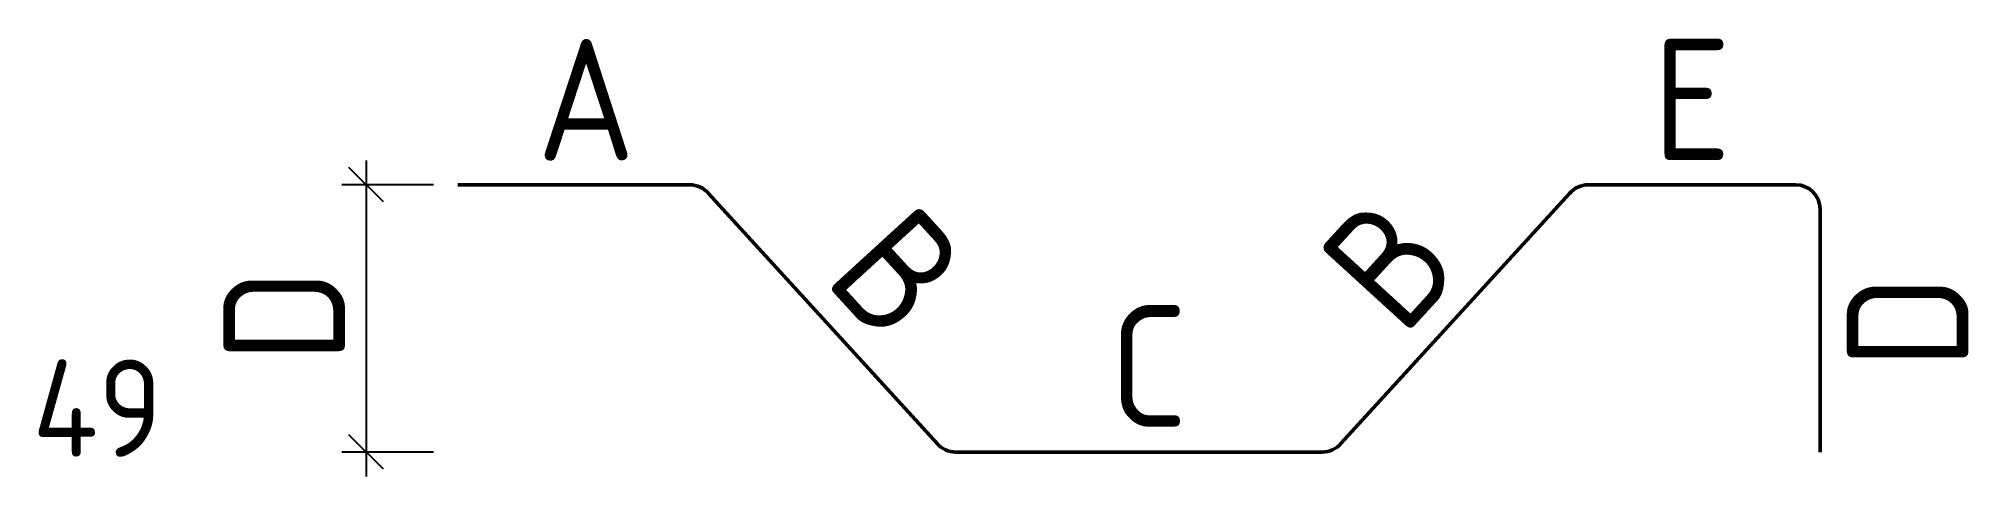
# Model space of a CAD drawing. Extents: x 234219 to 234615, y -47594 to -47504.
import ezdxf
from ezdxf.enums import TextEntityAlignment as Align

# ---------------------------------------------------------------- set-up
doc = ezdxf.new("R2010")
doc.units = 0
doc.layers.add('posedit.mtr.bar', color=7, linetype='Continuous', lineweight=50)
doc.layers.add('posedit.mtr.hidden', color=144, linetype='Continuous', plot=False)
doc.layers.add('posedit.mtr.lenght', color=183, linetype='Continuous')
doc.layers.add('posedit.mtr.text', color=3, linetype='Continuous')
doc.styles.add('posedit.ISOCPEUR', font='isocpeur.ttf', dxfattribs={"width": 0.9})

msp = doc.modelspace()

# ---------------------------------------------------------------- linework, layer by layer
at = {"layer": 'posedit.mtr.bar'}
for p, q in [((234352.63, -47534.34), (234304.97, -47534.34)), ((234579.97, -47534.34), (234537.31, -47534.34)), ((234356.47, -47536.14), (234403.47, -47587.54)), ((234486.47, -47587.54), (234533.47, -47536.14)), ((234584.97, -47589.34), (234584.97, -47539.34)), ((234482.63, -47589.34), (234407.31, -47589.34))]:
    msp.add_line(p, q, dxfattribs=at)
for centre, start, end in [((234352.63, -47539.34), 39.8056, 90), ((234537.31, -47539.34), 90, 140.1944), ((234579.97, -47539.34), 0, 90), ((234407.31, -47584.34), 219.8056, 270), ((234482.63, -47584.34), 270, 320.1944)]:
    msp.add_arc(centre, 5, start, end, dxfattribs=at)
at = {"layer": 'posedit.mtr.lenght'}
for p, q in [((234289.64, -47537.88), (234282.57, -47530.81)), ((234286.11, -47529.34), (234286.11, -47594.34)), ((234299.97, -47534.34), (234281.11, -47534.34)), ((234289.64, -47592.88), (234282.57, -47585.81)), ((234299.97, -47589.34), (234281.11, -47589.34))]:
    msp.add_line(p, q, dxfattribs=at)

# ---------------------------------------------------------------- texts
at = {"layer": 'posedit.mtr.hidden', "color": 144, "style": 'posedit.ISOCPEUR', "width": 0.9}
msp.add_text('49', height=20, dxfattribs=at).set_placement((234217.48, -47590.3))
at = {"layer": 'posedit.mtr.text', "style": 'posedit.ISOCPEUR', "width": 0.9}
for tag, p in [('A', (234331.3, -47516.84)), ('E', (234558.64, -47516.84)), ('C', (234446.93, -47571.65))]:
    msp.add_attdef(tag, text='', height=25, dxfattribs=at).set_placement(p, align=Align.MIDDLE_CENTER)
for tag, rotation, p in [('B', 312.4396, (234395.47, -47552.54)), ('B', 47.5604, (234496.41, -47550.47)), ('D', 90, (234269.23, -47561.32)), ('D', 90, (234602.95, -47562.59))]:
    msp.add_attdef(tag, text='', height=25, rotation=rotation, dxfattribs=at).set_placement(p, align=Align.MIDDLE_CENTER)

doc.saveas('drawing.dxf')
